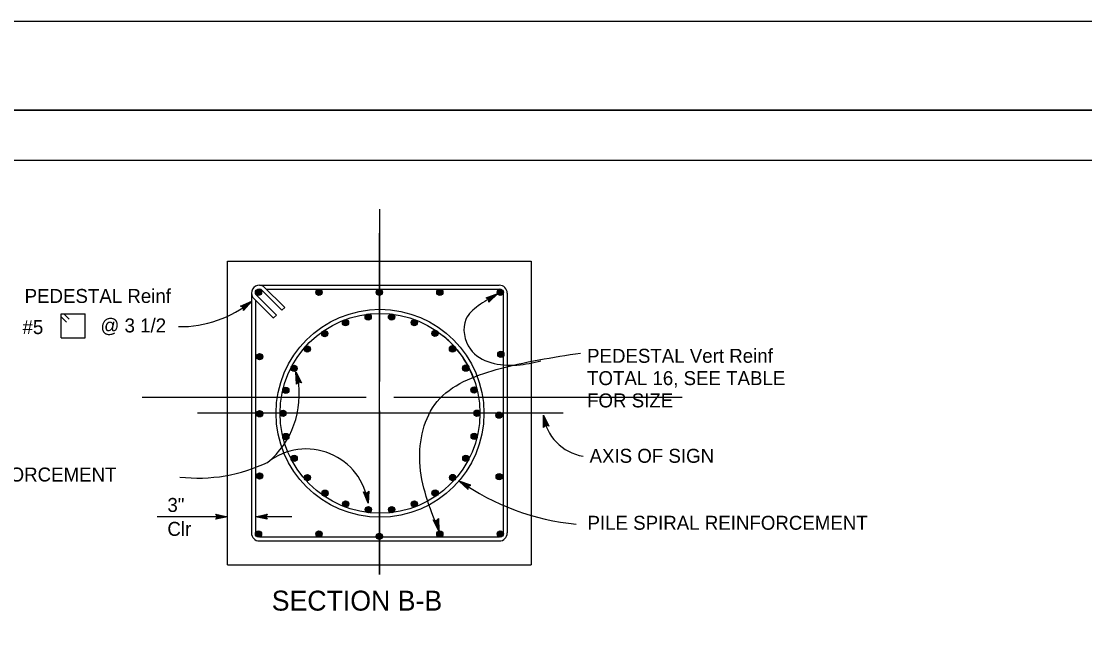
# Model space of a CAD drawing. Extents: x -894 to 866, y -476 to 714.
# Drawn here: x -611 to -78, y 411 to 714 of the extents above; entities that cross this region are included whole.
import ezdxf

# ---------------------------------------------------------------- set-up
doc = ezdxf.new("R2010")
doc.units = 0
for name, color, linetype in [('10 Sheet Format', 7, 'Continuous'), ('56 Stage 3 Anno', 7, 'Continuous'), ('57 Undefined', 7, 'Continuous'), ('60 Nongeo Data', 7, 'Continuous')]:
    doc.layers.add(name, color=color, linetype=linetype)

msp = doc.modelspace()

# ---------------------------------------------------------------- linework, layer by layer
at = {"layer": '10 Sheet Format'}
for p, q in [((-863.46, 668.96), (836.55, 668.96)), ((-813.45, 643.96), (811.55, 643.96))]:
    msp.add_line(p, q, dxfattribs=at)
for points in [[(-894.04, 713.56), (865.96, 713.56), (865.96, -476.44), (-894.04, -476.44)], [(-863.46, -431.04), (836.55, -431.04), (836.55, 668.96), (-863.46, 668.96)]]:
    msp.add_lwpolyline(points, close=True, dxfattribs=at)
at = {"layer": '56 Stage 3 Anno'}
for p, q in [((-431.42, 619.45), (-431.42, 533.05)), ((-377.89, 575.04), (-372.09, 577.09)), ((-377.52, 574.85), (-373.26, 576.36)), ((-372.09, 577.09), (-376.48, 572.77)), ((-373.27, 576.35), (-376.47, 573.2)), ((-372.09, 577.09), (-372.09, 577.09)), ((-501, 570.86), (-495.35, 573.3)), ((-501, 570.86), (-495.35, 573.3)), ((-499.56, 570.24), (-501, 570.86)), ((-501, 570.86), (-501, 570.86)), ((-499.56, 570.24), (-501, 570.86)), ((-501, 570.86), (-501, 570.86)), ((-500.62, 570.7), (-496.47, 572.49)), ((-500.62, 570.7), (-496.47, 572.49)), ((-500.22, 570.54), (-497.59, 571.68)), ((-500.22, 570.54), (-497.59, 571.68)), ((-499.87, 570.36), (-498.71, 570.87)), ((-499.87, 570.36), (-498.71, 570.87)), ((-498.71, 570.87), (-499.53, 569.94)), ((-498.71, 570.87), (-499.53, 569.94)), ((-497.59, 571.68), (-499.51, 569.51)), ((-497.59, 571.68), (-499.51, 569.51)), ((-496.48, 572.48), (-499.45, 569.12)), ((-496.48, 572.48), (-499.45, 569.12)), ((-495.35, 573.3), (-499.43, 568.69)), ((-495.35, 573.3), (-499.43, 568.69)), ((-495.35, 573.3), (-495.35, 573.3)), ((-495.35, 573.3), (-495.35, 573.3)), ((-376.5, 574.33), (-377.89, 575.04)), ((-377.89, 575.04), (-377.89, 575.04)), ((-377.13, 574.67), (-374.43, 575.62)), ((-376.8, 574.47), (-375.61, 574.89)), ((-374.43, 575.62), (-376.5, 573.59)), ((-376.48, 572.77), (-376.5, 574.33)), ((-375.61, 574.89), (-376.49, 574.02)), ((-376.48, 572.77), (-376.48, 572.77)), ((-499.43, 568.69), (-499.56, 570.24)), ((-499.43, 568.69), (-499.56, 570.24)), ((-499.43, 568.69), (-499.43, 568.69)), ((-499.43, 568.69), (-499.43, 568.69)), ((-473.02, 531.68), (-473.33, 537.83)), ((-473.33, 537.83), (-473.33, 537.83)), ((-473.33, 537.83), (-470.45, 532.39)), ((-472.74, 531.99), (-472.96, 536.5)), ((-472.96, 536.49), (-470.86, 532.52)), ((-472.45, 532.31), (-472.6, 535.16)), ((-472.6, 535.16), (-471.24, 532.6)), ((-472.17, 532.57), (-472.23, 533.83)), ((-472.23, 533.83), (-471.65, 532.73)), ((-471.94, 532.81), (-473.02, 531.68)), ((-473.02, 531.68), (-473.02, 531.68)), ((-470.45, 532.39), (-471.94, 532.81)), ((-470.45, 532.39), (-470.45, 532.39)), ((-550.37, 525.29), (-438.04, 525.29)), ((-424.16, 525.29), (-279.7, 525.29)), ((-339.3, 517.27), (-522.59, 517.27)), ((-431.42, 518.39), (-431.42, 436.38)), ((-431.42, 518.39), (-431.42, 436.38)), ((-349.06, 510.06), (-349.22, 516.22)), ((-349.22, 516.22), (-349.22, 516.22)), ((-349.22, 516.22), (-346.47, 510.71)), ((-348.77, 510.36), (-348.88, 514.88)), ((-348.88, 514.87), (-346.87, 510.85)), ((-348.48, 510.67), (-348.55, 513.53)), ((-348.55, 513.53), (-347.25, 510.94)), ((-348.18, 510.93), (-348.21, 512.19)), ((-348.21, 512.19), (-347.66, 511.08)), ((-347.95, 511.17), (-349.06, 510.06)), ((-349.06, 510.06), (-349.06, 510.06)), ((-346.47, 510.71), (-347.95, 511.17)), ((-346.47, 510.71), (-346.47, 510.71)), ((-385.51, 481.18), (-391.33, 483.2)), ((-391.33, 483.2), (-391.33, 483.2)), ((-391.33, 483.2), (-386.92, 478.9)), ((-385.88, 480.99), (-390.15, 482.47)), ((-390.14, 482.46), (-386.93, 479.33)), ((-386.27, 480.8), (-388.97, 481.74)), ((-388.97, 481.74), (-386.9, 479.72)), ((-386.6, 480.6), (-387.8, 481.02)), ((-387.8, 481.02), (-386.91, 480.15)), ((-386.92, 478.9), (-386.9, 480.46)), ((-386.9, 480.46), (-385.51, 481.18)), ((-385.51, 481.18), (-385.51, 481.18)), ((-437.04, 472.04), (-439.36, 477.74)), ((-439.36, 477.74), (-439.36, 477.74)), ((-439.36, 477.74), (-437.91, 477.18)), ((-437.28, 473.41), (-438.97, 477.57)), ((-437.5, 474.77), (-438.59, 477.46)), ((-437.73, 476.13), (-438.2, 477.28)), ((-437.91, 477.18), (-436.72, 478.19)), ((-437.67, 477.39), (-437.73, 476.13)), ((-437.35, 477.63), (-437.5, 474.77)), ((-437.04, 477.92), (-437.27, 473.4)), ((-436.72, 478.19), (-437.04, 472.04)), ((-436.72, 478.19), (-436.72, 478.19)), ((-386.92, 478.9), (-386.92, 478.9)), ((-437.04, 472.04), (-437.04, 472.04)), ((-507.55, 465.34), (-542.83, 465.34)), ((-475.31, 465.34), (-493.53, 465.34)), ((-402.94, 463.28), (-401.83, 464.38)), ((-402.42, 463.77), (-402.34, 460.91)), ((-402.12, 464.08), (-402.01, 459.57)), ((-401.83, 464.38), (-401.83, 464.38)), ((-401.83, 464.38), (-401.67, 458.23)), ((-401.67, 458.23), (-404.43, 463.73)), ((-404.43, 463.73), (-404.43, 463.73)), ((-404.43, 463.73), (-402.94, 463.28)), ((-402.02, 459.58), (-404.02, 463.59)), ((-402.34, 460.91), (-403.64, 463.5)), ((-402.68, 462.25), (-403.23, 463.36)), ((-402.71, 463.51), (-402.68, 462.25)), ((-401.67, 458.23), (-401.67, 458.23))]:
    msp.add_line(p, q, dxfattribs=at)
for points in [[(-431.34, 436.36), (-431.34, 607.44)], [(-431.34, 436.36), (-431.34, 605.14)]]:
    msp.add_lwpolyline(points, dxfattribs=at)
for points in [[(-513.45, 466.66), (-507.55, 465.34), (-513.46, 464.03), (-513.24, 464.38), (-508.92, 465.34), (-513.25, 466.31), (-513.04, 465.96), (-510.27, 465.35), (-513.03, 464.73), (-512.82, 465.08), (-511.63, 465.35), (-512.83, 465.61), (-512.67, 465.34), (-513.46, 464.03), (-512.67, 465.34)], [(-487.62, 464.02), (-493.53, 465.34), (-487.62, 466.65), (-487.83, 466.3), (-492.16, 465.35), (-487.83, 464.37), (-488.04, 464.72), (-490.81, 465.34), (-488.04, 465.95), (-488.25, 465.61), (-489.45, 465.34), (-488.25, 465.07), (-488.41, 465.34), (-487.62, 466.65), (-488.41, 465.34)]]:
    msp.add_lwpolyline(points, close=True, dxfattribs=at)
for centre, radius, start, end in [((-531.35, 617.73), 57.18, 269.2965, 309.025), ((-325.54, 519.17), 23.8, 187.1036, 260.9542), ((-468.05, 467.99), 31.27, 7.4375, 127.7865), ((-522.21, 564.88), 80.21, 263.4141, 295.8752), ((-320.39, 584.86), 123.92, 235.1191, 264.299)]:
    msp.add_arc(centre, radius, start, end, dxfattribs=at)
msp.add_ellipse((-516.8, 529.48), major_axis=(-26.37, 39.16), ratio=0.939463, start_param=3.22661, end_param=4.263946, dxfattribs=at)
for points in [[(-373.15, 576.33), (-381.82, 571), (-388, 564.21), (-385.81, 549.33), (-362.49, 541.33), (-350.4, 543.42)], [(-401.8, 459.01), (-411.13, 492.67), (-402.47, 523), (-372.82, 539), (-330.51, 547.33)]]:
    msp.add_spline(points, degree=3, dxfattribs=at)
at = {"layer": '57 Undefined'}
for p, q in [((-590.94, 554.9), (-590.94, 566.92)), ((-590.94, 566.92), (-578.92, 566.92)), ((-590.94, 565.5), (-588.31, 562.87)), ((-589.53, 566.92), (-586.89, 564.28)), ((-578.92, 554.9), (-578.92, 566.92)), ((-590.94, 554.9), (-578.92, 554.9))]:
    msp.add_line(p, q, dxfattribs=at)
at = {"layer": '60 Nongeo Data'}
for p, q in [((-507.55, 593.4), (-355.29, 593.4)), ((-507.55, 441.14), (-507.55, 593.4)), ((-355.29, 593.4), (-355.29, 441.14)), ((-491.52, 581.3), (-387.08, 581.3)), ((-387.08, 581.3), (-371.32, 581.3)), ((-495.53, 577.29), (-495.53, 554.67)), ((-493.53, 577.29), (-493.53, 576.86)), ((-493.53, 576.86), (-483.01, 566.35)), ((-491.56, 579.3), (-490.88, 579.3)), ((-490.88, 579.3), (-480.35, 568.77)), ((-489.5, 580.75), (-478.86, 570.12)), ((-488.04, 579.3), (-387.08, 579.3)), ((-387.08, 579.3), (-371.32, 579.3)), ((-369.32, 577.29), (-369.32, 477.77)), ((-367.31, 577.29), (-367.31, 478)), ((-494.94, 575.29), (-484.5, 564.85)), ((-493.53, 573.88), (-493.53, 478.45)), ((-484.5, 565), (-483.01, 566.35)), ((-480.35, 568.77), (-478.86, 570.12)), ((-495.53, 554.67), (-495.53, 457.17)), ((-493.53, 478.45), (-493.53, 457.17)), ((-369.32, 477.77), (-369.32, 457.17)), ((-367.31, 478), (-367.31, 457.17)), ((-491.52, 455.17), (-391.35, 455.17)), ((-491.52, 453.16), (-391.24, 453.16)), ((-391.35, 455.17), (-371.32, 455.17)), ((-391.24, 453.16), (-371.32, 453.16)), ((-507.55, 441.14), (-355.29, 441.14)), ((-507.55, 441.14), (-355.29, 441.14))]:
    msp.add_line(p, q, dxfattribs=at)
for centre, radius in [((-492, 577.8), 1.57), ((-492, 577.8), 1.38), ((-492, 577.8), 1.19), ((-492, 577.8), 1), ((-492, 577.8), 0.814), ((-492, 577.8), 0.626), ((-492, 577.8), 0.438), ((-492, 577.8), 0.188), ((-461.7, 577.8), 1.57), ((-461.7, 577.8), 1.38), ((-461.7, 577.8), 1.19), ((-461.7, 577.8), 1), ((-461.7, 577.8), 0.814), ((-461.7, 577.8), 0.626), ((-461.7, 577.8), 0.438), ((-461.7, 577.8), 0.188), ((-431.4, 577.8), 1.57), ((-431.4, 577.8), 1.38), ((-431.4, 577.8), 1.19), ((-431.4, 577.8), 1), ((-431.4, 577.8), 0.814), ((-431.4, 577.8), 0.626), ((-431.4, 577.8), 0.438), ((-431.4, 577.8), 0.188), ((-401.1, 577.8), 1.57), ((-401.1, 577.8), 1.38), ((-401.1, 577.8), 1.19), ((-401.1, 577.8), 1), ((-401.1, 577.8), 0.814), ((-401.1, 577.8), 0.626), ((-401.1, 577.8), 0.438), ((-401.1, 577.8), 0.188), ((-370.8, 577.8), 1.57), ((-370.8, 577.8), 1.38), ((-370.8, 577.8), 1.19), ((-370.8, 577.8), 1), ((-370.8, 577.8), 0.814), ((-370.8, 577.8), 0.626), ((-370.8, 577.8), 0.438), ((-370.8, 577.8), 0.188), ((-431.1, 517.14), 52.09), ((-431.1, 517.14), 50.08), ((-437.02, 565.37), 1.57), ((-437.02, 565.37), 1.38), ((-437.02, 565.37), 1.19), ((-437.02, 565.37), 1), ((-437.02, 565.37), 0.814), ((-437.02, 565.37), 0.626), ((-437.02, 565.37), 0.438), ((-437.02, 565.37), 0.188), ((-425.3, 565.39), 1.57), ((-425.3, 565.39), 1.38), ((-425.3, 565.39), 1.19), ((-425.3, 565.39), 1), ((-425.3, 565.39), 0.814), ((-425.3, 565.39), 0.626), ((-425.3, 565.39), 0.438), ((-425.3, 565.39), 0.188), ((-448.4, 562.55), 1.57), ((-448.4, 562.55), 1.38), ((-448.4, 562.55), 1.19), ((-448.4, 562.55), 1), ((-448.4, 562.55), 0.814), ((-448.4, 562.55), 0.626), ((-448.4, 562.55), 0.438), ((-448.4, 562.55), 0.188), ((-413.92, 562.6), 1.57), ((-413.92, 562.6), 1.38), ((-413.92, 562.6), 1.19), ((-413.92, 562.6), 1), ((-413.92, 562.6), 0.814), ((-413.92, 562.6), 0.626), ((-413.92, 562.6), 0.438), ((-413.92, 562.6), 0.188), ((-458.77, 557.09), 1.57), ((-458.77, 557.09), 1.38), ((-458.77, 557.09), 1.19), ((-458.77, 557.09), 1), ((-458.77, 557.09), 0.814), ((-458.77, 557.09), 0.626), ((-458.77, 557.09), 0.438), ((-458.77, 557.09), 0.188), ((-403.54, 557.17), 1.57), ((-403.54, 557.17), 1.38), ((-403.54, 557.17), 1.19), ((-403.54, 557.17), 1), ((-403.54, 557.17), 0.814), ((-403.54, 557.17), 0.626), ((-403.54, 557.17), 0.438), ((-403.54, 557.17), 0.188), ((-467.53, 549.31), 1.57), ((-467.53, 549.31), 1.38), ((-467.53, 549.31), 1.19), ((-467.53, 549.31), 1), ((-467.53, 549.31), 0.814), ((-467.53, 549.31), 0.626), ((-467.53, 549.31), 0.438), ((-467.53, 549.31), 0.188), ((-394.76, 549.41), 1.57), ((-394.76, 549.41), 1.38), ((-394.76, 549.41), 1.19), ((-394.76, 549.41), 1), ((-394.76, 549.41), 0.814), ((-394.76, 549.41), 0.626), ((-394.76, 549.41), 0.438), ((-394.76, 549.41), 0.188), ((-491.43, 545.49), 1.57), ((-491.43, 545.49), 1.38), ((-491.43, 545.49), 1.19), ((-491.43, 545.49), 1), ((-491.43, 545.49), 0.814), ((-491.43, 545.49), 0.626), ((-491.43, 545.49), 0.438), ((-491.43, 545.49), 0.188), ((-370.51, 546.72), 1.57), ((-370.51, 546.72), 1.38), ((-370.51, 546.72), 1.19), ((-370.51, 546.72), 1), ((-370.51, 546.72), 0.814), ((-370.51, 546.72), 0.626), ((-370.51, 546.72), 0.438), ((-370.51, 546.72), 0.188), ((-474.17, 539.65), 1.57), ((-474.17, 539.65), 1.38), ((-474.17, 539.65), 1.19), ((-474.17, 539.65), 1), ((-474.17, 539.65), 0.814), ((-474.17, 539.65), 0.626), ((-474.17, 539.65), 0.438), ((-474.17, 539.65), 0.188), ((-388.09, 539.77), 1.57), ((-388.09, 539.77), 1.38), ((-388.09, 539.77), 1.19), ((-388.09, 539.77), 1), ((-388.09, 539.77), 0.814), ((-388.09, 539.77), 0.626), ((-388.09, 539.77), 0.438), ((-388.09, 539.77), 0.188), ((-478.3, 528.69), 1.57), ((-478.3, 528.69), 1.38), ((-478.3, 528.69), 1.19), ((-478.3, 528.69), 1), ((-478.3, 528.69), 0.814), ((-478.3, 528.69), 0.626), ((-478.3, 528.69), 0.438), ((-478.3, 528.69), 0.188), ((-383.92, 528.81), 1.57), ((-383.92, 528.81), 1.38), ((-383.92, 528.81), 1.19), ((-383.92, 528.81), 1), ((-383.92, 528.81), 0.814), ((-383.92, 528.81), 0.626), ((-383.92, 528.81), 0.438), ((-383.92, 528.81), 0.188), ((-491.43, 516.89), 1.57), ((-491.43, 516.89), 1.38), ((-491.43, 516.89), 1.19), ((-491.43, 516.89), 1), ((-491.43, 516.89), 0.814), ((-491.43, 516.89), 0.626), ((-491.43, 516.89), 0.438), ((-491.43, 516.89), 0.188), ((-479.7, 517.14), 1.57), ((-479.7, 517.14), 1.38), ((-479.7, 517.14), 1.19), ((-479.7, 517.14), 1), ((-479.7, 517.14), 0.814), ((-479.7, 517.14), 0.626), ((-479.7, 517.14), 0.438), ((-479.7, 517.14), 0.188), ((-382.5, 517.18), 1.57), ((-382.5, 517.18), 1.38), ((-382.5, 517.18), 1.19), ((-382.5, 517.18), 1), ((-382.5, 517.18), 0.814), ((-382.5, 517.18), 0.626), ((-382.5, 517.18), 0.438), ((-382.5, 517.18), 0.188), ((-371.49, 516.21), 1.57), ((-371.49, 516.21), 1.38), ((-371.49, 516.21), 1.19), ((-371.49, 516.21), 1), ((-371.49, 516.21), 0.814), ((-371.49, 516.21), 0.626), ((-371.49, 516.21), 0.438), ((-371.49, 516.21), 0.188), ((-478.28, 505.5), 1.57), ((-478.28, 505.5), 1.38), ((-478.28, 505.5), 1.19), ((-478.28, 505.5), 1), ((-383.9, 505.55), 1.57), ((-383.9, 505.55), 1.38), ((-383.9, 505.55), 1.19), ((-383.9, 505.55), 1), ((-478.28, 505.5), 0.814), ((-478.28, 505.5), 0.626), ((-478.28, 505.5), 0.438), ((-478.28, 505.5), 0.188), ((-383.9, 505.55), 0.814), ((-383.9, 505.55), 0.626), ((-383.9, 505.55), 0.438), ((-383.9, 505.55), 0.188), ((-474.13, 494.54), 1.57), ((-474.13, 494.54), 1.38), ((-388.05, 494.59), 1.57), ((-388.05, 494.59), 1.38), ((-388.05, 494.59), 1.19), ((-474.13, 494.54), 1.19), ((-474.13, 494.54), 1), ((-474.13, 494.54), 0.814), ((-474.13, 494.54), 0.626), ((-474.13, 494.54), 0.438), ((-474.13, 494.54), 0.188), ((-388.05, 494.59), 1), ((-388.05, 494.59), 0.814), ((-388.05, 494.59), 0.626), ((-388.05, 494.59), 0.438), ((-388.05, 494.59), 0.188), ((-491.43, 485.77), 1.57), ((-491.43, 485.77), 1.38), ((-491.43, 485.77), 1.19), ((-491.43, 485.77), 1), ((-491.43, 485.77), 0.814), ((-491.43, 485.77), 0.626), ((-491.43, 485.77), 0.438), ((-491.43, 485.77), 0.188), ((-467.47, 484.9), 1.57), ((-467.47, 484.9), 1.38), ((-467.47, 484.9), 1.19), ((-467.47, 484.9), 1), ((-467.47, 484.9), 0.814), ((-467.47, 484.9), 0.626), ((-467.47, 484.9), 0.438), ((-467.47, 484.9), 0.188), ((-394.7, 484.94), 1.57), ((-394.7, 484.94), 1.38), ((-394.7, 484.94), 1.19), ((-394.7, 484.94), 1), ((-394.7, 484.94), 0.814), ((-394.7, 484.94), 0.626), ((-394.7, 484.94), 0.438), ((-394.7, 484.94), 0.188), ((-371.37, 485.38), 1.57), ((-371.37, 485.38), 1.38), ((-371.37, 485.38), 1.19), ((-371.37, 485.38), 1), ((-371.37, 485.38), 0.814), ((-371.37, 485.38), 0.626), ((-371.37, 485.38), 0.438), ((-371.37, 485.38), 0.188), ((-458.69, 477.13), 1.57), ((-458.69, 477.13), 1.38), ((-458.69, 477.13), 1.19), ((-458.69, 477.13), 1), ((-458.69, 477.13), 0.814), ((-458.69, 477.13), 0.626), ((-458.69, 477.13), 0.438), ((-458.69, 477.13), 0.188), ((-403.46, 477.16), 1.57), ((-403.46, 477.16), 1.38), ((-403.46, 477.16), 1.19), ((-403.46, 477.16), 1), ((-403.46, 477.16), 0.814), ((-403.46, 477.16), 0.626), ((-403.46, 477.16), 0.438), ((-403.46, 477.16), 0.188), ((-448.31, 471.69), 1.57), ((-448.31, 471.69), 1.38), ((-448.31, 471.69), 1.19), ((-448.31, 471.69), 1), ((-448.31, 471.69), 0.814), ((-448.31, 471.69), 0.626), ((-448.31, 471.69), 0.438), ((-448.31, 471.69), 0.188), ((-436.93, 468.89), 1.57), ((-436.93, 468.89), 1.38), ((-436.93, 468.89), 1.19), ((-436.93, 468.89), 1), ((-436.93, 468.89), 0.814), ((-436.93, 468.89), 0.626), ((-436.93, 468.89), 0.438), ((-425.21, 468.9), 1.57), ((-425.21, 468.9), 1.38), ((-425.21, 468.9), 1.19), ((-425.21, 468.9), 1), ((-425.21, 468.9), 0.814), ((-425.21, 468.9), 0.626), ((-425.21, 468.9), 0.438), ((-413.84, 471.71), 1.57), ((-413.84, 471.71), 1.38), ((-413.84, 471.71), 1.19), ((-413.84, 471.71), 1), ((-413.84, 471.71), 0.814), ((-413.84, 471.71), 0.626), ((-413.84, 471.71), 0.438), ((-413.84, 471.71), 0.188), ((-436.93, 468.89), 0.188), ((-425.21, 468.9), 0.188), ((-492, 456.67), 1.57), ((-492, 456.67), 1.38), ((-492, 456.67), 1.19), ((-492, 456.67), 1), ((-492, 456.67), 0.814), ((-492, 456.67), 0.626), ((-492, 456.67), 0.438), ((-492, 456.67), 0.188), ((-461.7, 456.67), 1.57), ((-461.7, 456.67), 1.38), ((-461.7, 456.67), 1.19), ((-461.7, 456.67), 1), ((-461.7, 456.67), 0.814), ((-461.7, 456.67), 0.626), ((-461.7, 456.67), 0.438), ((-461.7, 456.67), 0.188), ((-431.4, 455.49), 1.57), ((-431.4, 455.49), 1.38), ((-431.4, 455.49), 1.19), ((-431.4, 455.49), 1), ((-431.4, 455.49), 0.814), ((-431.4, 455.49), 0.626), ((-431.4, 455.49), 0.438), ((-431.4, 455.49), 0.188), ((-401.1, 456.67), 1.57), ((-401.1, 456.67), 1.38), ((-401.1, 456.67), 1.19), ((-401.1, 456.67), 1), ((-401.1, 456.67), 0.814), ((-401.1, 456.67), 0.626), ((-401.1, 456.67), 0.438), ((-401.1, 456.67), 0.188), ((-370.8, 456.67), 1.57), ((-370.8, 456.67), 1.38), ((-370.8, 456.67), 1.19), ((-370.8, 456.67), 1), ((-370.8, 456.67), 0.814), ((-370.8, 456.67), 0.626), ((-370.8, 456.67), 0.438), ((-370.8, 456.67), 0.188)]:
    msp.add_circle(centre, radius, dxfattribs=at)
for centre, radius, start, end in [((-491.52, 577.29), 4.01, 59.6611, 180), ((-491.5, 577.31), 4.01, 89.9943, 210.3332), ((-371.32, 577.29), 4.01, 0, 90), ((-491.52, 577.29), 2, 90, 180), ((-371.32, 577.29), 2, 0, 90), ((-431.1, 517.14), 50.08, 19.0871, 50.4698), ((-491.52, 457.17), 4.01, 180, 270), ((-491.52, 457.17), 2, 180, 270), ((-371.32, 457.17), 2, 270, 0), ((-371.32, 457.17), 4.01, 270, 0)]:
    msp.add_arc(centre, radius, start, end, dxfattribs=at)

# ---------------------------------------------------------------- texts
at = {"layer": '57 Undefined'}
for s, height, p in [('PEDESTAL Reinf', 7, (-609.22, 572.43)), ('@ 3 1/2', 7, (-571.23, 557.66)), ('#5', 7, (-610.27, 556.82)), ('PEDESTAL Vert Reinf', 7, (-327.3, 542.43)), ('TOTAL 16, SEE TABLE', 7, (-327.3, 531.26)), ('FOR SIZE', 7, (-327.3, 520.08)), ('AXIS OF SIGN', 7, (-326.06, 492.33)), ('PILE VERTICAL REINFORCEMENT', 7, (-716.1, 482.96)), ('3"', 7, (-537.65, 467.72)), ('PILE SPIRAL REINFORCEMENT', 7, (-327.08, 458.77)), ('Clr', 7, (-537.65, 455.72)), ('SECTION B-B', 10, (-485.36, 418.27))]:
    msp.add_text(s, height=height, dxfattribs=at).set_placement(p)

doc.saveas('drawing.dxf')
